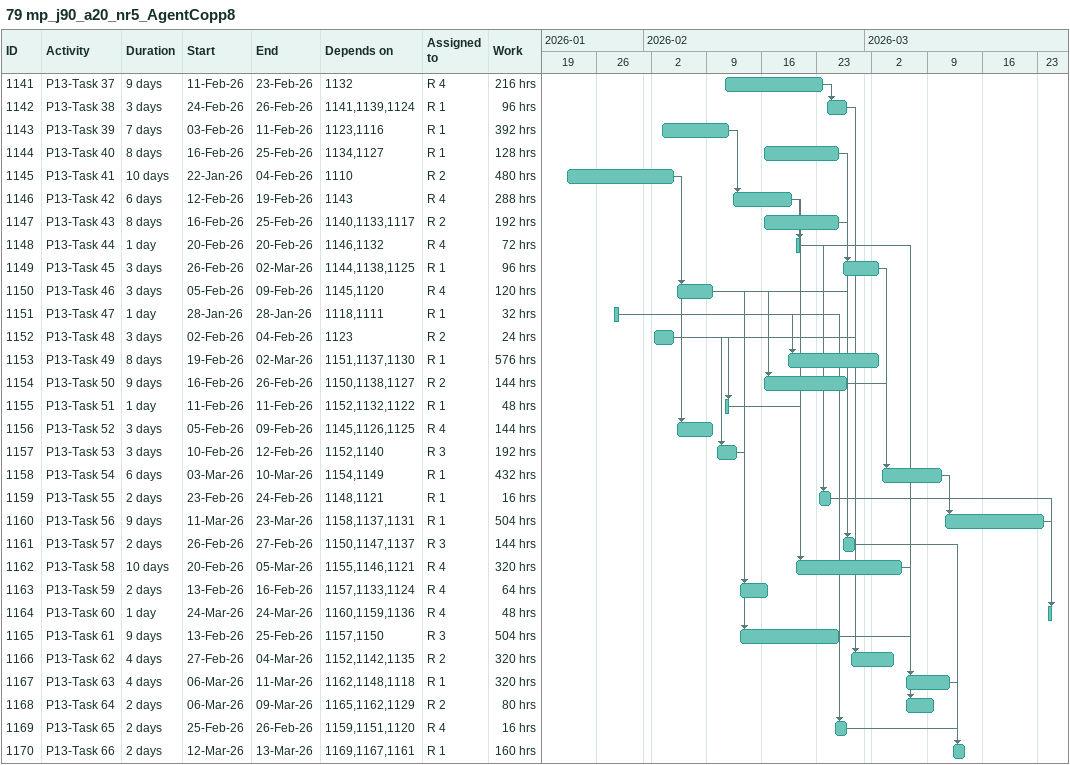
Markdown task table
79 mp_j90_a20_nr5_AgentCopp8

| ID | Task | Duration | Start | Finish | Predecessors | Resources | Work (h) |
|---|---|---|---|---|---|---|---|
| 1141 | P13-Task 37 | 9d | 2026-02-11 | 2026-02-23 | 1132 | R 4 | 216 |
| 1142 | P13-Task 38 | 3d | 2026-02-24 | 2026-02-26 | 1141, 1139, 1124 | R 1 | 96 |
| 1143 | P13-Task 39 | 7d | 2026-02-03 | 2026-02-11 | 1123, 1116 | R 1 | 392 |
| 1144 | P13-Task 40 | 8d | 2026-02-16 | 2026-02-25 | 1134, 1127 | R 1 | 128 |
| 1145 | P13-Task 41 | 10d | 2026-01-22 | 2026-02-04 | 1110 | R 2 | 480 |
| 1146 | P13-Task 42 | 6d | 2026-02-12 | 2026-02-19 | 1143 | R 4 | 288 |
| 1147 | P13-Task 43 | 8d | 2026-02-16 | 2026-02-25 | 1140, 1133, 1117 | R 2 | 192 |
| 1148 | P13-Task 44 | 1d | 2026-02-20 | 2026-02-20 | 1146, 1132 | R 4 | 72 |
| 1149 | P13-Task 45 | 3d | 2026-02-26 | 2026-03-02 | 1144, 1138, 1125 | R 1 | 96 |
| 1150 | P13-Task 46 | 3d | 2026-02-05 | 2026-02-09 | 1145, 1120 | R 4 | 120 |
| 1151 | P13-Task 47 | 1d | 2026-01-28 | 2026-01-28 | 1118, 1111 | R 1 | 32 |
| 1152 | P13-Task 48 | 3d | 2026-02-02 | 2026-02-04 | 1123 | R 2 | 24 |
| 1153 | P13-Task 49 | 8d | 2026-02-19 | 2026-03-02 | 1151, 1137, 1130 | R 1 | 576 |
| 1154 | P13-Task 50 | 9d | 2026-02-16 | 2026-02-26 | 1150, 1138, 1127 | R 2 | 144 |
| 1155 | P13-Task 51 | 1d | 2026-02-11 | 2026-02-11 | 1152, 1132, 1122 | R 1 | 48 |
| 1156 | P13-Task 52 | 3d | 2026-02-05 | 2026-02-09 | 1145, 1126, 1125 | R 4 | 144 |
| 1157 | P13-Task 53 | 3d | 2026-02-10 | 2026-02-12 | 1152, 1140 | R 3 | 192 |
| 1158 | P13-Task 54 | 6d | 2026-03-03 | 2026-03-10 | 1154, 1149 | R 1 | 432 |
| 1159 | P13-Task 55 | 2d | 2026-02-23 | 2026-02-24 | 1148, 1121 | R 1 | 16 |
| 1160 | P13-Task 56 | 9d | 2026-03-11 | 2026-03-23 | 1158, 1137, 1131 | R 1 | 504 |
| 1161 | P13-Task 57 | 2d | 2026-02-26 | 2026-02-27 | 1150, 1147, 1137 | R 3 | 144 |
| 1162 | P13-Task 58 | 10d | 2026-02-20 | 2026-03-05 | 1155, 1146, 1121 | R 4 | 320 |
| 1163 | P13-Task 59 | 2d | 2026-02-13 | 2026-02-16 | 1157, 1133, 1124 | R 4 | 64 |
| 1164 | P13-Task 60 | 1d | 2026-03-24 | 2026-03-24 | 1160, 1159, 1136 | R 4 | 48 |
| 1165 | P13-Task 61 | 9d | 2026-02-13 | 2026-02-25 | 1157, 1150 | R 3 | 504 |
| 1166 | P13-Task 62 | 4d | 2026-02-27 | 2026-03-04 | 1152, 1142, 1135 | R 2 | 320 |
| 1167 | P13-Task 63 | 4d | 2026-03-06 | 2026-03-11 | 1162, 1148, 1118 | R 1 | 320 |
| 1168 | P13-Task 64 | 2d | 2026-03-06 | 2026-03-09 | 1165, 1162, 1129 | R 2 | 80 |
| 1169 | P13-Task 65 | 2d | 2026-02-25 | 2026-02-26 | 1159, 1151, 1120 | R 4 | 16 |
| 1170 | P13-Task 66 | 2d | 2026-03-12 | 2026-03-13 | 1169, 1167, 1161 | R 1 | 160 |
